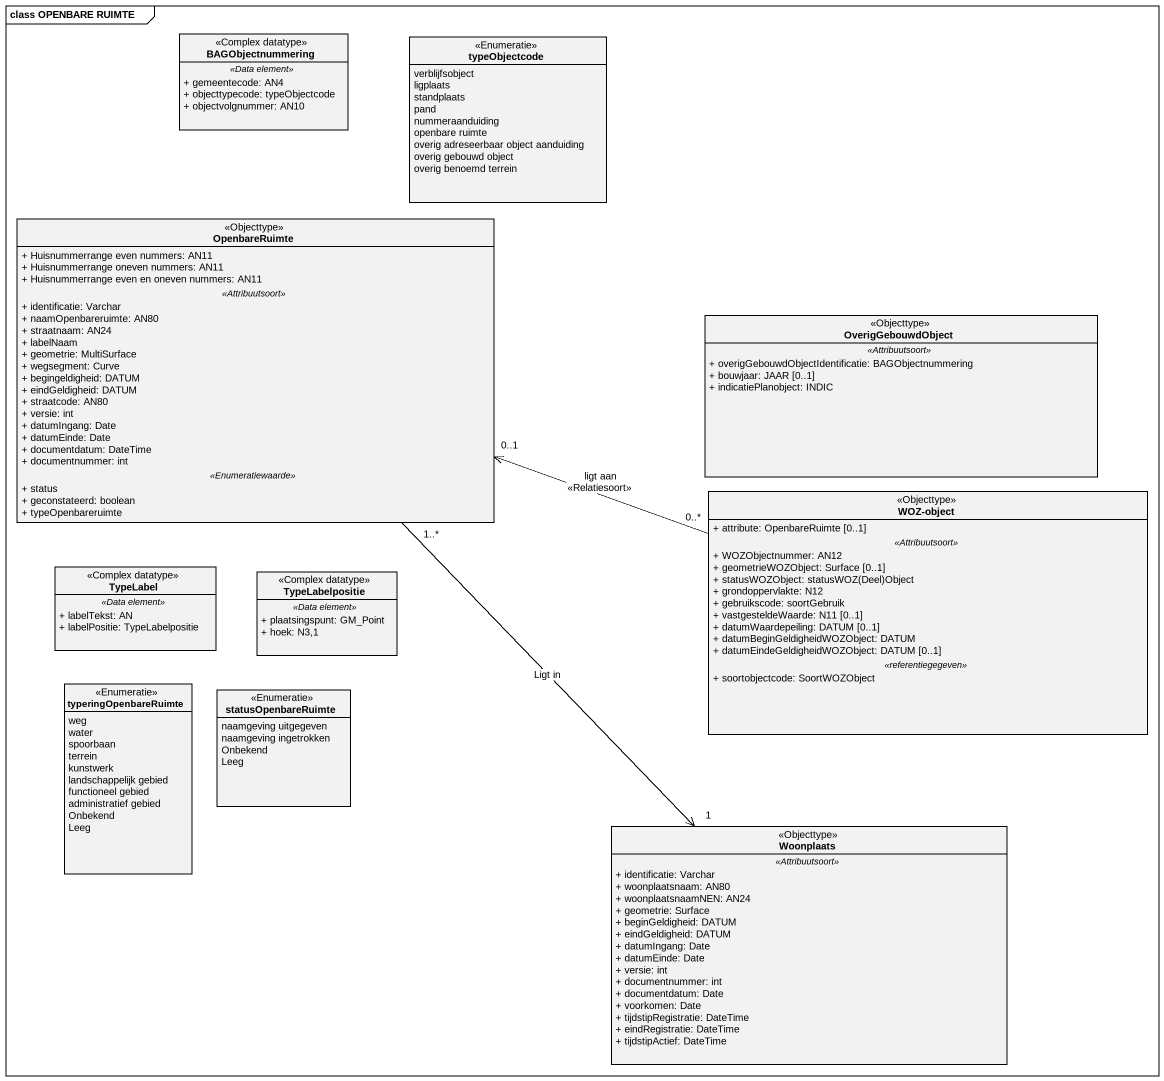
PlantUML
@startuml
mainframe class OPENBARE RUIMTE
hide circle
hide empty members
skinparam classAttributeIconSize 0
class BAGObjectnummering <<Complex datatype>> {
  .. <<Data element>> ..
  + gemeentecode: AN4
  + objecttypecode: typeObjectcode
  + objectvolgnummer: AN10
}
enum typeObjectcode <<Enumeratie>> {
  verblijfsobject
  ligplaats
  standplaats
  pand
  nummeraanduiding
  openbare ruimte
  overig adreseerbaar object aanduiding
  overig gebouwd object
  overig benoemd terrein
}
class OpenbareRuimte <<Objecttype>> {
  + Huisnummerrange even nummers: AN11
  + Huisnummerrange oneven nummers: AN11
  + Huisnummerrange even en oneven nummers: AN11
  .. <<Attribuutsoort>> ..
  + identificatie: Varchar
  + naamOpenbareruimte: AN80
  + straatnaam: AN24
  + labelNaam
  + geometrie: MultiSurface
  + wegsegment: Curve
  + begingeldigheid: DATUM
  + eindGeldigheid: DATUM
  + straatcode: AN80
  + versie: int
  + datumIngang: Date
  + datumEinde: Date
  + documentdatum: DateTime
  + documentnummer: int
  .. <<Enumeratiewaarde>> ..
  + status
  + geconstateerd: boolean
  + typeOpenbareruimte
}
class OverigGebouwdObject <<Objecttype>> {
  .. <<Attribuutsoort>> ..
  + overigGebouwdObjectIdentificatie: BAGObjectnummering
  + bouwjaar: JAAR [0..1]
  + indicatiePlanobject: INDIC
}
class "WOZ-object" as WOZ_object <<Objecttype>> {
  + attribute: OpenbareRuimte [0..1]
  .. <<Attribuutsoort>> ..
  + WOZObjectnummer: AN12
  + geometrieWOZObject: Surface [0..1]
  {field} + statusWOZObject: statusWOZ(Deel)Object
  + grondoppervlakte: N12
  + gebruikscode: soortGebruik
  + vastgesteldeWaarde: N11 [0..1]
  + datumWaardepeiling: DATUM [0..1]
  + datumBeginGeldigheidWOZObject: DATUM
  + datumEindeGeldigheidWOZObject: DATUM [0..1]
  .. <<referentiegegeven>> ..
  + soortobjectcode: SoortWOZObject
}
class TypeLabel <<Complex datatype>> {
  .. <<Data element>> ..
  + labelTekst: AN
  + labelPositie: TypeLabelpositie
}
class TypeLabelpositie <<Complex datatype>> {
  .. <<Data element>> ..
  + plaatsingspunt: GM_Point
  + hoek: N3,1
}
enum typeringOpenbareRuimte <<Enumeratie>> {
  weg
  water
  spoorbaan
  terrein
  kunstwerk
  landschappelijk gebied
  functioneel gebied
  administratief gebied
  Onbekend
  Leeg
}
enum statusOpenbareRuimte <<Enumeratie>> {
  naamgeving uitgegeven
  naamgeving ingetrokken
  Onbekend
  Leeg
}
class Woonplaats <<Objecttype>> {
  .. <<Attribuutsoort>> ..
  + identificatie: Varchar
  + woonplaatsnaam: AN80
  + woonplaatsnaamNEN: AN24
  + geometrie: Surface
  + beginGeldigheid: DATUM
  + eindGeldigheid: DATUM
  + datumIngang: Date
  + datumEinde: Date
  + versie: int
  + documentnummer: int
  + documentdatum: Date
  + voorkomen: Date
  + tijdstipRegistratie: DateTime
  + eindRegistratie: DateTime
  + tijdstipActief: DateTime
}
OpenbareRuimte "1..*" --> "1" Woonplaats : Ligt in
WOZ_object "0..*" -left-> "0..1" OpenbareRuimte : ligt aan\n<<Relatiesoort>>
@enduml
